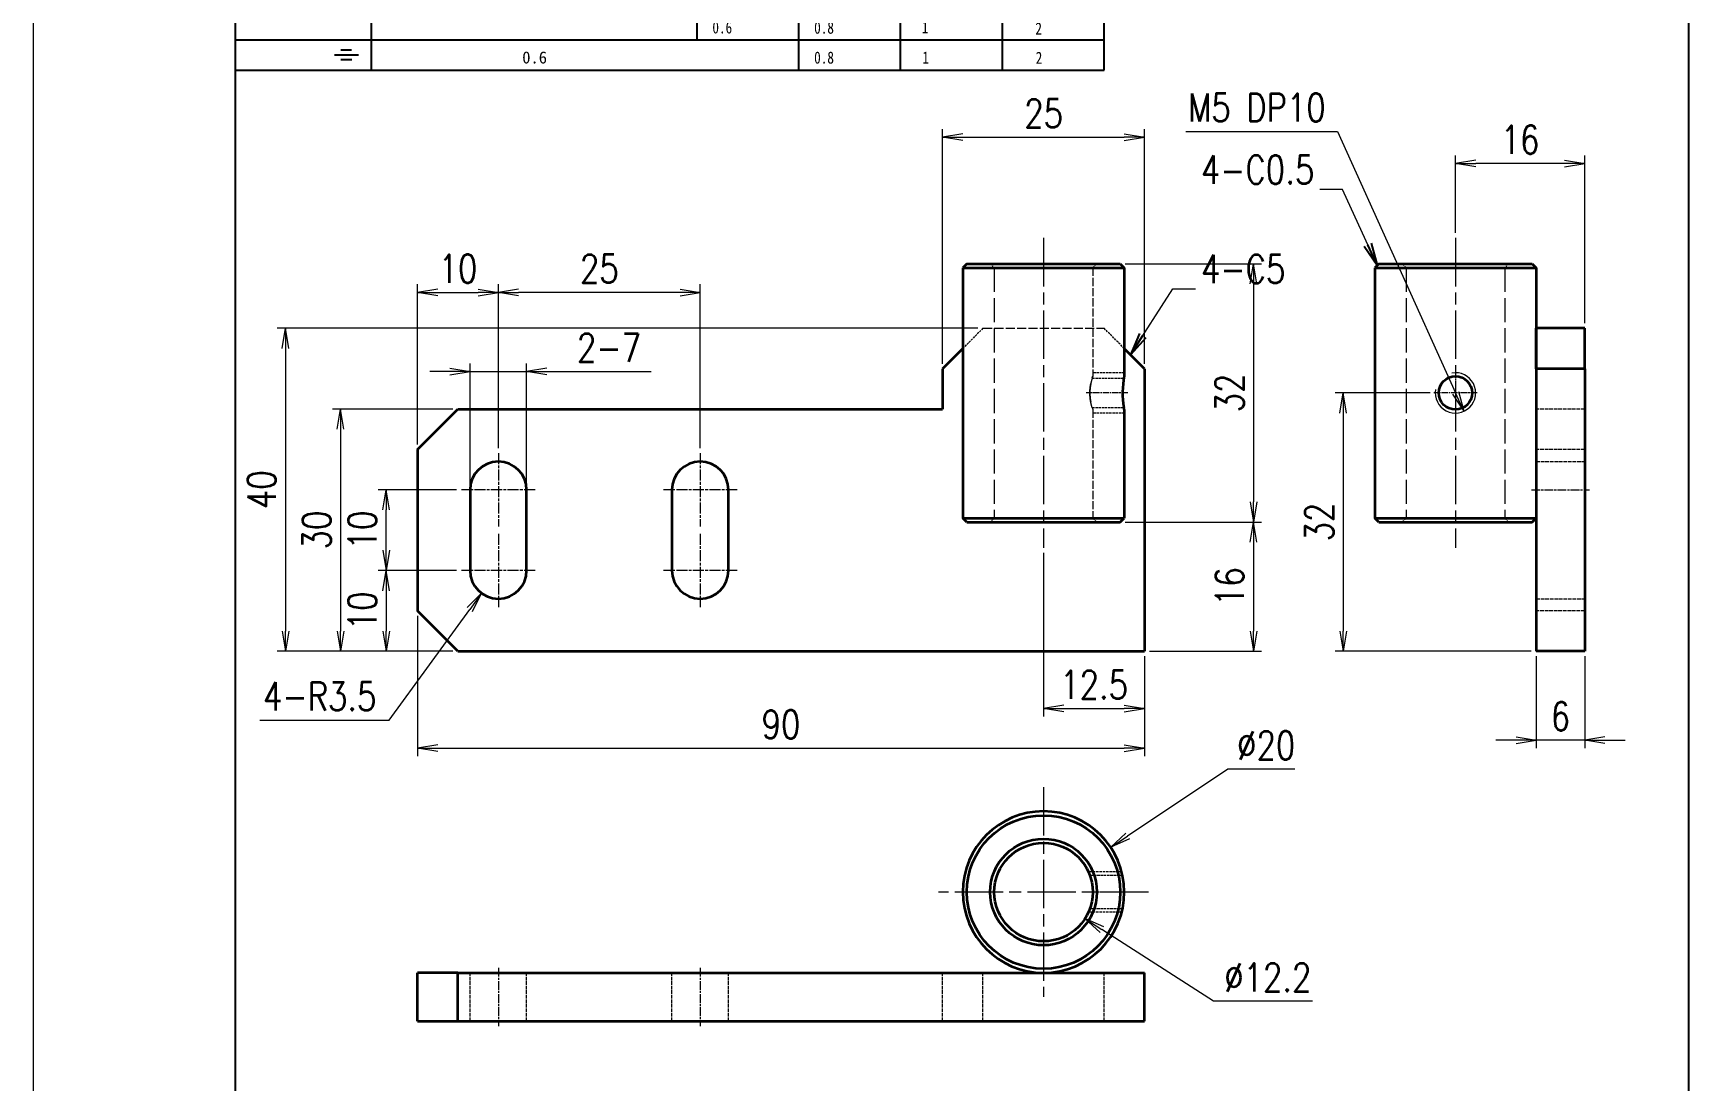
# Model space of a CAD drawing. Header units: inches. Extents: x 269 to 10986, y 1043 to 4337.
# Drawn here: x 8069 to 8274, y 1850.8 to 1980.6 of the extents above; entities that cross this region are included whole.
import ezdxf

# ---------------------------------------------------------------- set-up
doc = ezdxf.new("R2010")
doc.units = ezdxf.units.IN
doc.header["$MEASUREMENT"] = 0
doc.linetypes.add('AM_ISO02W050x2', pattern=[3.75, 3, -0.75])
doc.linetypes.add('AM_ISO08W050x2', pattern=[9, 6, -0.75, 1.5, -0.75])
for name, color, linetype, lineweight in [('中心线', 2, 'AM_ISO08W050x2', 18), ('图框', 7, 'Continuous', 18), ('标注线', 3, 'Continuous', 18), ('粗实线', 7, 'Continuous', 35), ('细实线', 3, 'Continuous', 18), ('虚线', 1, 'AM_ISO02W050x2', 18)]:
    doc.layers.add(name, color=color, linetype=linetype, lineweight=lineweight)
doc.layers.add('图\\M+19E79\\M+195B6\\M+18E9A', color=7, linetype='Continuous')
doc.layers.add('打印-禁用', color=7, linetype='Continuous', lineweight=15, plot=False)
doc.styles.add('DIM', font='romans.shx', dxfattribs={"width": 0.8, "bigfont": 'bigfont.shx'})
doc.styles.add('国标', font='simfang.ttf', dxfattribs={"width": 0.8})
doc.dimstyles.new('XR 1-1', dxfattribs={"dimtxt": 3.5, "dimasz": 2.5, "dimexe": 1, "dimexo": 0.625, "dimgap": 1.2, "dimtad": 1, "dimtoh": 1, "dimdsep": 46, "dimtxsty": 'DIM', "dimblk": 'OPEN', "dimcen": 0, "dimclrd": 8, "dimclre": 8, "dimclrt": 2, "dimazin": 2, "dimtfac": 0.5, "dimtmove": 0, "dimatfit": 3, "dimldrblk": 'OPEN', "dimfxl": 0, "dimtolj": 2, "dimlwd": 18, "dimlwe": 18, "dimarcsym": 0})
doc.dimstyles.new('XR 1-1$0', dxfattribs={"dimtxt": 3.5, "dimasz": 2.5, "dimexe": 1, "dimexo": 0.625, "dimgap": 1.2, "dimtad": 1, "dimzin": 9, "dimdsep": 46, "dimtxsty": 'DIM', "dimblk": 'OPEN', "dimcen": 0, "dimclrd": 8, "dimclre": 8, "dimclrt": 2, "dimazin": 2, "dimtfac": 0.5, "dimtmove": 0, "dimatfit": 3, "dimldrblk": 'OPEN', "dimfxl": 0, "dimtolj": 2, "dimlwd": 18, "dimlwe": 18, "dimarcsym": 0})
doc.dimstyles.new('XR 1-1$3', dxfattribs={"dimtxt": 3.5, "dimasz": 2.5, "dimexe": 1, "dimexo": 0.625, "dimgap": 1.2, "dimtad": 1, "dimtoh": 1, "dimdsep": 46, "dimtxsty": 'DIM', "dimblk": 'OPEN', "dimcen": 0, "dimclrd": 8, "dimclre": 8, "dimclrt": 2, "dimazin": 2, "dimtfac": 0.5, "dimtofl": 0, "dimtmove": 0, "dimatfit": 3, "dimldrblk": 'OPEN', "dimfxl": 0, "dimtolj": 2, "dimlwd": 18, "dimlwe": 18, "dimarcsym": 0})
doc.dimstyles.new('XR 1-1$4', dxfattribs={"dimtxt": 3.5, "dimasz": 2.5, "dimexe": 1, "dimexo": 0.625, "dimgap": 1.2, "dimtad": 1, "dimtoh": 1, "dimdsep": 46, "dimtxsty": 'DIM', "dimblk": 'OPEN', "dimcen": 0, "dimclrd": 8, "dimclre": 8, "dimclrt": 2, "dimazin": 2, "dimtfac": 0.5, "dimtofl": 0, "dimtmove": 0, "dimatfit": 3, "dimldrblk": 'OPEN', "dimfxl": 0, "dimtolj": 2, "dimlwd": 18, "dimlwe": 18, "dimarcsym": 0})

# ---------------------------------------------------------------- blocks, each defined once
blk = doc.blocks.new('GZDEH零件A4图框V01版')
at = {"layer": '图\\M+19E79\\M+195B6\\M+18E9A', "linetype": 'Continuous'}
for p, q in [((25, 292), (25, 13.5)), ((205, 13.5), (205, 292))]:
    blk.add_line(p, q, dxfattribs=at)
at = {"layer": '图\\M+19E79\\M+195B6\\M+18E9A', "color": 9}
for p, q in [((41.88, 264.79), (41.88, 292)), ((132.6, 264.79), (132.6, 292)), ((82.2, 268.54), (82.2, 288.22)), ((94.8, 264.79), (94.8, 288.22)), ((107.4, 264.79), (107.4, 288.22)), ((120, 264.79), (120, 288.22)), ((25, 268.54), (132.6, 268.54)), ((37.3, 266.69), (40.28, 266.69)), ((38.08, 267.29), (39.43, 267.29)), ((25, 264.79), (132.6, 264.79)), ((38.08, 266.09), (39.44, 266.09))]:
    blk.add_line(p, q, dxfattribs=at)
at = {"layer": '打印-禁用', "linetype": 'Continuous'}
blk.add_line((0, 297), (0, 0), dxfattribs=at)
at = {"layer": '图\\M+19E79\\M+195B6\\M+18E9A', "color": 9, "style": '国标', "width": 0.8}
for s, p in [('0.6', (84.1, 269.33)), ('0.8', (96.7, 269.3)), ('1', (110.02, 269.34)), ('2', (124.09, 269.2)), ('0.8', (96.7, 265.59)), ('1', (110.1, 265.6)), ('2', (124.13, 265.57))]:
    blk.add_text(s, height=1.5, dxfattribs=at).set_placement(p)
at = {"layer": '图\\M+19E79\\M+195B6\\M+18E9A', "color": 9, "lineweight": 13, "style": '国标'}
blk.add_text('0.6', height=1.5, dxfattribs=at).set_placement((60.56, 265.61))
blk = doc.blocks.new('DEH A4')
at = {"layer": '图框'}
blk.add_blockref('GZDEH零件A4图框V01版', (0, 0), dxfattribs=at)
blk = doc.blocks.new('_Open')
at = {"color": 0, "linetype": 'ByBlock', "lineweight": -2}
for p, q in [((-1, 0.167), (0, 0)), ((-1, -0.167), (0, 0)), ((0, 0), (-1, 0))]:
    blk.add_line(p, q, dxfattribs=at)
blk = doc.blocks.new('*D711')
at = {"layer": 'Defpoints', "color": 0, "transparency": 16777216}
for p in [(8116.6, 1909.04), (8206.6, 1904.04), (8206.6, 1892.02)]:
    blk.add_point(p, dxfattribs=at)
at = {"layer": '标注线', "color": 8, "lineweight": 18, "transparency": 16777216}
for p, q in [((8116.6, 1908.41), (8116.6, 1891.02)), ((8206.6, 1903.41), (8206.6, 1891.02)), ((8119.1, 1892.02), (8204.1, 1892.02))]:
    blk.add_line(p, q, dxfattribs=at)
at = {"layer": '标注线', "color": 8, "lineweight": 18, "transparency": 16777216, "xscale": 2.5, "yscale": 2.5, "zscale": 2.5, "rotation": 180}
blk.add_blockref('_Open', (8116.6, 1892.02), dxfattribs=at)
at = {"layer": '标注线', "color": 8, "lineweight": 18, "transparency": 16777216, "xscale": 2.5, "yscale": 2.5, "zscale": 2.5}
blk.add_blockref('_Open', (8206.6, 1892.02), dxfattribs=at)
at = {"layer": '标注线', "color": 2, "transparency": 16777216, "insert": (8161.6, 1894.97), "char_height": 3.5, "attachment_point": 5, "style": 'DIM'}
blk.add_mtext('\\A2;90', dxfattribs=at)
blk = doc.blocks.new('*D712')
at = {"layer": 'Defpoints', "color": 0, "transparency": 16777216}
for p in [(8186.6, 1944.04), (8100.23, 1904.04), (8121.6, 1904.04)]:
    blk.add_point(p, dxfattribs=at)
at = {"layer": '标注线', "color": 8, "lineweight": 18, "transparency": 16777216}
for p, q in [((8185.97, 1944.04), (8099.23, 1944.04)), ((8100.23, 1941.54), (8100.23, 1906.54)), ((8120.97, 1904.04), (8099.23, 1904.04))]:
    blk.add_line(p, q, dxfattribs=at)
at = {"layer": '标注线', "color": 8, "lineweight": 18, "transparency": 16777216, "xscale": 2.5, "yscale": 2.5, "zscale": 2.5}
for p, rotation in [((8100.23, 1944.04), 90), ((8100.23, 1904.04), 270)]:
    blk.add_blockref('_Open', p, dxfattribs=dict(at, rotation=rotation))
at = {"layer": '标注线', "color": 2, "transparency": 16777216, "insert": (8097.28, 1924.04), "char_height": 3.5, "attachment_point": 5, "rotation": 90, "style": 'DIM'}
blk.add_mtext('\\A2;40', dxfattribs=at)
blk = doc.blocks.new('*D713')
at = {"layer": 'Defpoints', "color": 0, "transparency": 16777216}
for p in [(8121.6, 1934.04), (8107.06, 1904.04), (8112.51, 1904.04)]:
    blk.add_point(p, dxfattribs=at)
at = {"layer": '标注线', "color": 8, "lineweight": 18, "transparency": 16777216}
for p, q in [((8120.97, 1934.04), (8106.06, 1934.04)), ((8107.06, 1931.54), (8107.06, 1906.54)), ((8111.89, 1904.04), (8106.06, 1904.04))]:
    blk.add_line(p, q, dxfattribs=at)
at = {"layer": '标注线', "color": 8, "lineweight": 18, "transparency": 16777216, "xscale": 2.5, "yscale": 2.5, "zscale": 2.5}
for p, rotation in [((8107.06, 1934.04), 90), ((8107.06, 1904.04), 270)]:
    blk.add_blockref('_Open', p, dxfattribs=dict(at, rotation=rotation))
at = {"layer": '标注线', "color": 2, "transparency": 16777216, "insert": (8104.11, 1919.04), "char_height": 3.5, "attachment_point": 5, "rotation": 90, "style": 'DIM'}
blk.add_mtext('\\A2;30', dxfattribs=at)
blk = doc.blocks.new('*D714')
at = {"layer": 'Defpoints', "color": 0, "transparency": 16777216}
for p in [(8122.05, 1914.04), (8112.72, 1904.04), (8114.6, 1904.04)]:
    blk.add_point(p, dxfattribs=at)
at = {"layer": '标注线', "color": 8, "lineweight": 18, "transparency": 16777216}
for p, q in [((8121.42, 1914.04), (8111.72, 1914.04)), ((8112.72, 1911.54), (8112.72, 1906.54)), ((8113.98, 1904.04), (8111.72, 1904.04))]:
    blk.add_line(p, q, dxfattribs=at)
at = {"layer": '标注线', "color": 8, "lineweight": 18, "transparency": 16777216, "xscale": 2.5, "yscale": 2.5, "zscale": 2.5}
for p, rotation in [((8112.72, 1914.04), 90), ((8112.72, 1904.04), 270)]:
    blk.add_blockref('_Open', p, dxfattribs=dict(at, rotation=rotation))
at = {"layer": '标注线', "color": 2, "transparency": 16777216, "insert": (8109.77, 1909.04), "char_height": 3.5, "attachment_point": 5, "rotation": 90, "style": 'DIM'}
blk.add_mtext('\\A2;10', dxfattribs=at)
blk = doc.blocks.new('*D715')
at = {"layer": 'Defpoints', "color": 0, "transparency": 16777216}
for p in [(8112.72, 1924.04), (8122.05, 1924.04), (8114.79, 1914.04)]:
    blk.add_point(p, dxfattribs=at)
at = {"layer": '标注线', "color": 8, "lineweight": 18, "transparency": 16777216}
for p, q in [((8121.42, 1924.04), (8111.72, 1924.04)), ((8112.72, 1916.54), (8112.72, 1921.54)), ((8114.16, 1914.04), (8111.72, 1914.04))]:
    blk.add_line(p, q, dxfattribs=at)
at = {"layer": '标注线', "color": 8, "lineweight": 18, "transparency": 16777216, "xscale": 2.5, "yscale": 2.5, "zscale": 2.5}
for p, rotation in [((8112.72, 1924.04), 90), ((8112.72, 1914.04), 270)]:
    blk.add_blockref('_Open', p, dxfattribs=dict(at, rotation=rotation))
at = {"layer": '标注线', "color": 2, "transparency": 16777216, "insert": (8109.77, 1919.04), "char_height": 3.5, "attachment_point": 5, "rotation": 90, "style": 'DIM'}
blk.add_mtext('\\A2;10', dxfattribs=at)
blk = doc.blocks.new('*D716')
at = {"layer": 'Defpoints', "color": 0, "transparency": 16777216}
for p in [(8126.6, 1948.49), (8116.6, 1929.04), (8126.6, 1928.59)]:
    blk.add_point(p, dxfattribs=at)
at = {"layer": '标注线', "color": 8, "lineweight": 18, "transparency": 16777216}
for p, q in [((8116.6, 1929.66), (8116.6, 1949.49)), ((8119.1, 1948.49), (8124.1, 1948.49)), ((8126.6, 1929.21), (8126.6, 1949.49))]:
    blk.add_line(p, q, dxfattribs=at)
at = {"layer": '标注线', "color": 8, "lineweight": 18, "transparency": 16777216, "xscale": 2.5, "yscale": 2.5, "zscale": 2.5, "rotation": 180}
blk.add_blockref('_Open', (8116.6, 1948.49), dxfattribs=at)
at = {"layer": '标注线', "color": 8, "lineweight": 18, "transparency": 16777216, "xscale": 2.5, "yscale": 2.5, "zscale": 2.5}
blk.add_blockref('_Open', (8126.6, 1948.49), dxfattribs=at)
at = {"layer": '标注线', "color": 2, "transparency": 16777216, "insert": (8121.6, 1951.44), "char_height": 3.5, "attachment_point": 5, "style": 'DIM'}
blk.add_mtext('\\A2;10', dxfattribs=at)
blk = doc.blocks.new('*D717')
at = {"layer": 'Defpoints', "color": 0, "transparency": 16777216}
for p in [(8126.6, 1948.49), (8126.6, 1939.35), (8151.6, 1928.59)]:
    blk.add_point(p, dxfattribs=at)
at = {"layer": '标注线', "color": 8, "lineweight": 18, "transparency": 16777216}
for p, q in [((8126.6, 1939.98), (8126.6, 1949.49)), ((8149.1, 1948.49), (8129.1, 1948.49)), ((8151.6, 1929.21), (8151.6, 1949.49))]:
    blk.add_line(p, q, dxfattribs=at)
at = {"layer": '标注线', "color": 8, "lineweight": 18, "transparency": 16777216, "xscale": 2.5, "yscale": 2.5, "zscale": 2.5, "rotation": 180}
blk.add_blockref('_Open', (8126.6, 1948.49), dxfattribs=at)
at = {"layer": '标注线', "color": 8, "lineweight": 18, "transparency": 16777216, "xscale": 2.5, "yscale": 2.5, "zscale": 2.5}
blk.add_blockref('_Open', (8151.6, 1948.49), dxfattribs=at)
at = {"layer": '标注线', "color": 2, "transparency": 16777216, "insert": (8139.1, 1951.44), "char_height": 3.5, "attachment_point": 5, "style": 'DIM'}
blk.add_mtext('\\A2;25', dxfattribs=at)
blk = doc.blocks.new('*D718')
at = {"layer": 'Defpoints', "color": 0, "transparency": 16777216}
for p in [(8130.1, 1938.7), (8123.1, 1924.04), (8130.1, 1924.04)]:
    blk.add_point(p, dxfattribs=at)
at = {"layer": '标注线', "color": 8, "lineweight": 18, "transparency": 16777216}
for p, q in [((8123.1, 1924.66), (8123.1, 1939.7)), ((8130.1, 1924.66), (8130.1, 1939.7)), ((8120.6, 1938.7), (8118.1, 1938.7)), ((8123.1, 1938.7), (8130.1, 1938.7)), ((8132.6, 1938.7), (8145.5, 1938.7))]:
    blk.add_line(p, q, dxfattribs=at)
at = {"layer": '标注线', "color": 8, "lineweight": 18, "transparency": 16777216, "xscale": 2.5, "yscale": 2.5, "zscale": 2.5}
blk.add_blockref('_Open', (8123.1, 1938.7), dxfattribs=at)
at = {"layer": '标注线', "color": 8, "lineweight": 18, "transparency": 16777216, "xscale": 2.5, "yscale": 2.5, "zscale": 2.5, "rotation": 180}
blk.add_blockref('_Open', (8130.1, 1938.7), dxfattribs=at)
at = {"layer": '标注线', "color": 2, "transparency": 16777216, "insert": (8140.3, 1941.65), "char_height": 3.5, "attachment_point": 5, "style": 'DIM'}
blk.add_mtext('\\A2;{\\Fromans,bigfont|c134;2-}7', dxfattribs=at)
blk = doc.blocks.new('*D719')
at = {"layer": 'Defpoints', "color": 0, "transparency": 16777216}
for p in [(8126.6, 1914.04), (8124.53, 1911.21)]:
    blk.add_point(p, dxfattribs=at)
at = {"layer": '标注线', "color": 8, "lineweight": 18, "transparency": 16777216}
for p, q in [((8113.08, 1895.51), (8123.06, 1909.19)), ((8097.08, 1895.51), (8113.08, 1895.51))]:
    blk.add_line(p, q, dxfattribs=at)
at = {"layer": '标注线', "color": 8, "lineweight": 18, "transparency": 16777216, "xscale": 2.5, "yscale": 2.5, "zscale": 2.5, "rotation": 53.87831632282838}
blk.add_blockref('_Open', (8124.53, 1911.21), dxfattribs=at)
at = {"layer": '标注线', "color": 2, "transparency": 16777216, "insert": (8104.48, 1898.46), "char_height": 3.5, "attachment_point": 5, "style": 'DIM'}
blk.add_mtext('\\A2;{\\Fromans,bigfont|c134;4-}R3.5', dxfattribs=at)
blk = doc.blocks.new('*D720')
at = {"layer": 'Defpoints', "color": 0, "transparency": 16777216}
for p in [(8206.6, 1967.71), (8181.6, 1939.04), (8206.6, 1939.04)]:
    blk.add_point(p, dxfattribs=at)
at = {"layer": '标注线', "color": 8, "lineweight": 18, "transparency": 16777216}
for p, q in [((8181.6, 1939.66), (8181.6, 1968.71)), ((8206.6, 1939.66), (8206.6, 1968.71)), ((8184.1, 1967.71), (8204.1, 1967.71))]:
    blk.add_line(p, q, dxfattribs=at)
at = {"layer": '标注线', "color": 8, "lineweight": 18, "transparency": 16777216, "xscale": 2.5, "yscale": 2.5, "zscale": 2.5, "rotation": 180}
blk.add_blockref('_Open', (8181.6, 1967.71), dxfattribs=at)
at = {"layer": '标注线', "color": 8, "lineweight": 18, "transparency": 16777216, "xscale": 2.5, "yscale": 2.5, "zscale": 2.5}
blk.add_blockref('_Open', (8206.6, 1967.71), dxfattribs=at)
at = {"layer": '标注线', "color": 2, "transparency": 16777216, "insert": (8194.1, 1970.66), "char_height": 3.5, "attachment_point": 5, "style": 'DIM'}
blk.add_mtext('\\A2;25', dxfattribs=at)
blk = doc.blocks.new('*D721')
at = {"layer": 'Defpoints', "color": 0, "transparency": 16777216}
for p in [(8203.6, 1952.04), (8203.6, 1920.04), (8220.1, 1920.04)]:
    blk.add_point(p, dxfattribs=at)
at = {"layer": '标注线', "color": 8, "lineweight": 18, "transparency": 16777216}
for p, q in [((8204.22, 1952.04), (8221.1, 1952.04)), ((8220.1, 1949.54), (8220.1, 1922.54)), ((8204.22, 1920.04), (8221.1, 1920.04))]:
    blk.add_line(p, q, dxfattribs=at)
at = {"layer": '标注线', "color": 8, "lineweight": 18, "transparency": 16777216, "xscale": 2.5, "yscale": 2.5, "zscale": 2.5}
for p, rotation in [((8220.1, 1952.04), 90), ((8220.1, 1920.04), 270)]:
    blk.add_blockref('_Open', p, dxfattribs=dict(at, rotation=rotation))
at = {"layer": '标注线', "color": 2, "transparency": 16777216, "insert": (8217.15, 1936.04), "char_height": 3.5, "attachment_point": 5, "rotation": 90, "style": 'DIM'}
blk.add_mtext('\\A2;32', dxfattribs=at)
blk = doc.blocks.new('*D722')
at = {"layer": 'Defpoints', "color": 0, "transparency": 16777216}
for p in [(8211.36, 1920.04), (8206.6, 1904.04), (8220.1, 1904.04)]:
    blk.add_point(p, dxfattribs=at)
at = {"layer": '标注线', "color": 8, "lineweight": 18, "transparency": 16777216}
for p, q in [((8211.98, 1920.04), (8221.1, 1920.04)), ((8220.1, 1917.54), (8220.1, 1906.54)), ((8207.22, 1904.04), (8221.1, 1904.04))]:
    blk.add_line(p, q, dxfattribs=at)
at = {"layer": '标注线', "color": 8, "lineweight": 18, "transparency": 16777216, "xscale": 2.5, "yscale": 2.5, "zscale": 2.5}
for p, rotation in [((8220.1, 1920.04), 90), ((8220.1, 1904.04), 270)]:
    blk.add_blockref('_Open', p, dxfattribs=dict(at, rotation=rotation))
at = {"layer": '标注线', "color": 2, "transparency": 16777216, "insert": (8217.15, 1912.04), "char_height": 3.5, "attachment_point": 5, "rotation": 90, "style": 'DIM'}
blk.add_mtext('\\A2;16', dxfattribs=at)
blk = doc.blocks.new('*D723')
at = {"layer": 'Defpoints', "color": 0, "transparency": 16777216}
for p in [(8194.1, 1916.84), (8206.6, 1900.68), (8206.6, 1896.94)]:
    blk.add_point(p, dxfattribs=at)
at = {"layer": '标注线', "color": 8, "lineweight": 18, "transparency": 16777216}
for p, q in [((8194.1, 1916.21), (8194.1, 1895.94)), ((8206.6, 1900.06), (8206.6, 1895.94)), ((8196.6, 1896.94), (8204.1, 1896.94))]:
    blk.add_line(p, q, dxfattribs=at)
at = {"layer": '标注线', "color": 8, "lineweight": 18, "transparency": 16777216, "xscale": 2.5, "yscale": 2.5, "zscale": 2.5, "rotation": 180}
blk.add_blockref('_Open', (8194.1, 1896.94), dxfattribs=at)
at = {"layer": '标注线', "color": 8, "lineweight": 18, "transparency": 16777216, "xscale": 2.5, "yscale": 2.5, "zscale": 2.5}
blk.add_blockref('_Open', (8206.6, 1896.94), dxfattribs=at)
at = {"layer": '标注线', "color": 2, "transparency": 16777216, "insert": (8200.35, 1899.89), "char_height": 3.5, "attachment_point": 5, "style": 'DIM'}
blk.add_mtext('\\A2;12.5', dxfattribs=at)
blk = doc.blocks.new('*D724')
at = {"layer": 'Defpoints', "color": 0, "transparency": 16777216}
for p in [(8255.1, 1904.04), (8261.1, 1904.04), (8255.1, 1893.03)]:
    blk.add_point(p, dxfattribs=at)
at = {"layer": '标注线', "color": 8, "lineweight": 18, "transparency": 16777216}
for p, q in [((8255.1, 1903.41), (8255.1, 1892.03)), ((8261.1, 1903.41), (8261.1, 1892.03)), ((8252.6, 1893.03), (8250.1, 1893.03)), ((8261.1, 1893.03), (8255.1, 1893.03)), ((8263.6, 1893.03), (8266.1, 1893.03))]:
    blk.add_line(p, q, dxfattribs=at)
at = {"layer": '标注线', "color": 8, "lineweight": 18, "transparency": 16777216, "xscale": 2.5, "yscale": 2.5, "zscale": 2.5}
blk.add_blockref('_Open', (8255.1, 1893.03), dxfattribs=at)
at = {"layer": '标注线', "color": 8, "lineweight": 18, "transparency": 16777216, "xscale": 2.5, "yscale": 2.5, "zscale": 2.5, "rotation": 180}
blk.add_blockref('_Open', (8261.1, 1893.03), dxfattribs=at)
at = {"layer": '标注线', "color": 2, "transparency": 16777216, "insert": (8258.1, 1895.98), "char_height": 3.5, "attachment_point": 5, "style": 'DIM'}
blk.add_mtext('\\A2;6', dxfattribs=at)
blk = doc.blocks.new('*D725')
at = {"layer": 'Defpoints', "color": 0, "transparency": 16777216}
for p in [(8245.1, 1964.46), (8245.1, 1955.24), (8261.1, 1944.04)]:
    blk.add_point(p, dxfattribs=at)
at = {"layer": '标注线', "color": 8, "lineweight": 18, "transparency": 16777216}
for p, q in [((8245.1, 1955.86), (8245.1, 1965.46)), ((8258.6, 1964.46), (8247.6, 1964.46)), ((8261.1, 1944.66), (8261.1, 1965.46))]:
    blk.add_line(p, q, dxfattribs=at)
at = {"layer": '标注线', "color": 8, "lineweight": 18, "transparency": 16777216, "xscale": 2.5, "yscale": 2.5, "zscale": 2.5, "rotation": 180}
blk.add_blockref('_Open', (8245.1, 1964.46), dxfattribs=at)
at = {"layer": '标注线', "color": 8, "lineweight": 18, "transparency": 16777216, "xscale": 2.5, "yscale": 2.5, "zscale": 2.5}
blk.add_blockref('_Open', (8261.1, 1964.46), dxfattribs=at)
at = {"layer": '标注线', "color": 2, "transparency": 16777216, "insert": (8253.1, 1967.41), "char_height": 3.5, "attachment_point": 5, "style": 'DIM'}
blk.add_mtext('\\A2;16', dxfattribs=at)
blk = doc.blocks.new('*D726')
at = {"layer": 'Defpoints', "color": 0, "transparency": 16777216}
for p in [(8242.6, 1936.04), (8231.2, 1904.04), (8255.1, 1904.04)]:
    blk.add_point(p, dxfattribs=at)
at = {"layer": '标注线', "color": 8, "lineweight": 18, "transparency": 16777216}
for p, q in [((8241.97, 1936.04), (8230.2, 1936.04)), ((8231.2, 1933.54), (8231.2, 1906.54)), ((8254.47, 1904.04), (8230.2, 1904.04))]:
    blk.add_line(p, q, dxfattribs=at)
at = {"layer": '标注线', "color": 8, "lineweight": 18, "transparency": 16777216, "xscale": 2.5, "yscale": 2.5, "zscale": 2.5}
for p, rotation in [((8231.2, 1936.04), 90), ((8231.2, 1904.04), 270)]:
    blk.add_blockref('_Open', p, dxfattribs=dict(at, rotation=rotation))
at = {"layer": '标注线', "color": 2, "transparency": 16777216, "insert": (8228.25, 1920.04), "char_height": 3.5, "attachment_point": 5, "rotation": 90, "style": 'DIM'}
blk.add_mtext('\\A2;32', dxfattribs=at)
blk = doc.blocks.new('*D727')
at = {"layer": 'Defpoints', "color": 0, "transparency": 16777216}
for p in [(8244.07, 1938.32), (8246.12, 1933.76)]:
    blk.add_point(p, dxfattribs=at)
at = {"layer": '标注线', "color": 8, "lineweight": 18, "transparency": 16777216}
for p, q in [((8211.73, 1968.44), (8230.48, 1968.44)), ((8230.48, 1968.44), (8245.1, 1936.04))]:
    blk.add_line(p, q, dxfattribs=at)
at = {"layer": '标注线', "color": 8, "lineweight": 18, "transparency": 16777216, "xscale": 2.5, "yscale": 2.5, "zscale": 2.5, "rotation": 294.28985447689}
blk.add_blockref('_Open', (8246.12, 1933.76), dxfattribs=at)
at = {"layer": '标注线', "color": 2, "transparency": 16777216, "insert": (8220.5, 1971.39), "char_height": 3.5, "attachment_point": 5, "style": 'DIM'}
blk.add_mtext('\\A2;M5{\\Fromans,bigfont|c134; DP10}', dxfattribs=at)
blk = doc.blocks.new('*D728')
at = {"layer": 'Defpoints', "color": 0, "transparency": 16777216}
for p in [(8188.97, 1877.5), (8199.23, 1870.91)]:
    blk.add_point(p, dxfattribs=at)
at = {"layer": '标注线', "color": 8, "lineweight": 18, "transparency": 16777216}
for p, q in [((8215.13, 1860.68), (8201.33, 1869.55)), ((8227.4, 1860.68), (8215.13, 1860.68))]:
    blk.add_line(p, q, dxfattribs=at)
at = {"layer": '标注线', "color": 8, "lineweight": 18, "transparency": 16777216, "xscale": 2.5, "yscale": 2.5, "zscale": 2.5, "rotation": 147.2609149621547}
blk.add_blockref('_Open', (8199.23, 1870.91), dxfattribs=at)
at = {"layer": '标注线', "color": 2, "transparency": 16777216, "insert": (8221.87, 1863.63), "char_height": 3.5, "attachment_point": 5, "style": 'DIM'}
blk.add_mtext('\\A2;∅12.2', dxfattribs=at)
blk = doc.blocks.new('*D729')
at = {"layer": 'Defpoints', "color": 0, "transparency": 16777216}
for p in [(8202.42, 1879.75), (8185.77, 1868.66)]:
    blk.add_point(p, dxfattribs=at)
at = {"layer": '标注线', "color": 8, "lineweight": 18, "transparency": 16777216}
for p, q in [((8216.92, 1889.42), (8204.5, 1881.14)), ((8225.19, 1889.42), (8216.92, 1889.42))]:
    blk.add_line(p, q, dxfattribs=at)
at = {"layer": '标注线', "color": 8, "lineweight": 18, "transparency": 16777216, "xscale": 2.5, "yscale": 2.5, "zscale": 2.5, "rotation": 213.6743218726772}
blk.add_blockref('_Open', (8202.42, 1879.75), dxfattribs=at)
at = {"layer": '标注线', "color": 2, "transparency": 16777216, "insert": (8221.66, 1892.37), "char_height": 3.5, "attachment_point": 5, "style": 'DIM'}
blk.add_mtext('\\A2;∅20', dxfattribs=at)

msp = doc.modelspace()

# ---------------------------------------------------------------- linework, layer by layer
at = {"layer": '中心线'}
for p, q in [((8194.096, 1955.24), (8194.096, 1916.839)), ((8245.096, 1955.24), (8245.096, 1916.839)), ((8194.096, 1887.206), (8194.096, 1861.206)), ((8207.096, 1874.206), (8181.096, 1874.206))]:
    msp.add_line(p, q, dxfattribs=at)
at = {"layer": '中心线', "ltscale": 0.134355}
msp.add_line((8245.096, 1938.727), (8245.096, 1933.352), dxfattribs=at)
at = {"layer": '中心线', "ltscale": 0.128587}
msp.add_line((8204.525, 1936.04), (8199.382, 1936.04), dxfattribs=at)
at = {"layer": '中心线', "ltscale": 0.134354}
msp.add_line((8247.783, 1936.04), (8242.409, 1936.04), dxfattribs=at)
at = {"layer": '中心线', "ltscale": 0.227499}
for p, q in [((8126.596, 1928.59), (8126.596, 1919.49)), ((8151.596, 1928.59), (8151.596, 1919.49)), ((8126.596, 1918.59), (8126.596, 1909.49)), ((8151.596, 1918.59), (8151.596, 1909.49))]:
    msp.add_line(p, q, dxfattribs=at)
at = {"layer": '中心线', "ltscale": 0.2275}
for p, q in [((8131.146, 1924.04), (8122.046, 1924.04)), ((8156.146, 1924.04), (8147.046, 1924.04)), ((8131.146, 1914.04), (8122.046, 1914.04)), ((8156.146, 1914.04), (8147.046, 1914.04))]:
    msp.add_line(p, q, dxfattribs=at)
at = {"layer": '中心线', "ltscale": 0.179999}
msp.add_line((8254.496, 1924.04), (8261.696, 1924.04), dxfattribs=at)
at = {"layer": '中心线', "ltscale": 0.12635}
msp.add_line((8204.468, 1874.206), (8199.414, 1874.206), dxfattribs=at)
at = {"layer": '中心线', "ltscale": 0.180014}
for p, q in [((8126.596, 1864.806), (8126.596, 1857.605)), ((8151.596, 1864.806), (8151.596, 1857.605))]:
    msp.add_line(p, q, dxfattribs=at)
at = {"layer": '粗实线', "ltscale": 0.017678}
for p, q in [((8184.596, 1952.04), (8184.096, 1951.54)), ((8203.596, 1952.04), (8204.096, 1951.54)), ((8235.596, 1952.04), (8235.096, 1951.54)), ((8254.596, 1952.04), (8255.096, 1951.54)), ((8184.596, 1920.04), (8184.096, 1920.54)), ((8203.596, 1920.04), (8204.096, 1920.54)), ((8235.596, 1920.04), (8235.096, 1920.54)), ((8254.596, 1920.04), (8255.096, 1920.54))]:
    msp.add_line(p, q, dxfattribs=at)
at = {"layer": '粗实线', "ltscale": 0.2375}
for p, q in [((8184.596, 1952.04), (8194.096, 1952.04)), ((8194.096, 1952.04), (8203.596, 1952.04)), ((8184.596, 1920.04), (8194.096, 1920.04)), ((8194.096, 1920.04), (8203.596, 1920.04))]:
    msp.add_line(p, q, dxfattribs=at)
at = {"layer": '粗实线', "ltscale": 0.475}
for p, q in [((8235.596, 1952.04), (8254.596, 1952.04)), ((8235.596, 1920.04), (8254.596, 1920.04))]:
    msp.add_line(p, q, dxfattribs=at)
at = {"layer": '粗实线', "ltscale": 0.25}
for p, q in [((8184.096, 1951.54), (8194.096, 1951.54)), ((8194.096, 1951.54), (8204.096, 1951.54)), ((8123.096, 1924.04), (8123.096, 1914.04)), ((8130.096, 1914.04), (8130.096, 1924.04)), ((8148.096, 1924.04), (8148.096, 1914.04)), ((8155.096, 1914.04), (8155.096, 1924.04)), ((8184.096, 1920.54), (8194.096, 1920.54)), ((8194.096, 1920.54), (8204.096, 1920.54))]:
    msp.add_line(p, q, dxfattribs=at)
at = {"layer": '粗实线'}
for p, q in [((8184.096, 1951.54), (8184.096, 1920.54)), ((8235.096, 1951.54), (8235.096, 1920.54)), ((8235.096, 1951.54), (8255.096, 1951.54)), ((8255.096, 1951.54), (8255.096, 1920.54)), ((8206.596, 1939.04), (8206.596, 1904.04)), ((8255.096, 1939.04), (8255.096, 1904.04)), ((8261.096, 1939.04), (8261.096, 1904.04)), ((8121.596, 1934.04), (8181.596, 1934.04)), ((8116.596, 1929.04), (8116.596, 1909.04)), ((8235.096, 1920.54), (8255.096, 1920.54)), ((8121.596, 1904.04), (8206.596, 1904.04)), ((8121.596, 1864.206), (8206.596, 1864.206)), ((8121.596, 1858.206), (8206.596, 1858.206))]:
    msp.add_line(p, q, dxfattribs=at)
at = {"layer": '粗实线', "ltscale": 0.335825}
for p, q in [((8204.096, 1951.54), (8204.096, 1938.107)), ((8204.096, 1933.973), (8204.096, 1920.54))]:
    msp.add_line(p, q, dxfattribs=at)
at = {"layer": '粗实线', "ltscale": 0.15}
for p, q in [((8261.096, 1944.04), (8255.096, 1944.04)), ((8261.096, 1939.04), (8255.096, 1939.04)), ((8261.096, 1904.04), (8255.096, 1904.04)), ((8116.596, 1858.206), (8116.596, 1864.206)), ((8121.596, 1858.206), (8121.596, 1864.206)), ((8206.596, 1858.206), (8206.596, 1864.206))]:
    msp.add_line(p, q, dxfattribs=at)
at = {"layer": '粗实线', "ltscale": 0.125}
for p, q in [((8255.096, 1939.04), (8255.096, 1944.04)), ((8261.096, 1939.04), (8261.096, 1944.04)), ((8181.596, 1939.04), (8181.596, 1934.04)), ((8121.596, 1864.206), (8116.596, 1864.206)), ((8116.596, 1858.206), (8121.596, 1858.206))]:
    msp.add_line(p, q, dxfattribs=at)
at = {"layer": '粗实线', "ltscale": 0.088389}
msp.add_line((8184.096, 1941.54), (8181.596, 1939.04), dxfattribs=at)
at = {"layer": '粗实线', "ltscale": 0.088388}
msp.add_line((8206.596, 1939.04), (8204.096, 1941.54), dxfattribs=at)
at = {"layer": '粗实线', "ltscale": 0.001525}
msp.add_line((8204.047, 1937.854), (8204.036, 1937.793), dxfattribs=at)
at = {"layer": '粗实线', "ltscale": 0.176777}
for p, q in [((8116.596, 1929.04), (8121.596, 1934.04)), ((8121.596, 1904.04), (8116.596, 1909.04))]:
    msp.add_line(p, q, dxfattribs=at)
at = {"layer": '粗实线', "ltscale": 0.006444}
msp.add_line((8204.096, 1933.973), (8204.047, 1934.226), dxfattribs=at)
at = {"layer": '粗实线'}
for centre, radius in [((8245.096, 1936.04), 2.067), ((8194.096, 1874.206), 9.5), ((8194.096, 1874.206), 6.6), ((8194.096, 1874.206), 6.1)]:
    msp.add_circle(centre, radius, dxfattribs=at)
for centre, radius, start, end in [((8213.86, 1936.041), 9.979, 168.05387, 190.48049), ((8126.596, 1924.04), 3.5, 0, 180), ((8151.596, 1924.04), 3.5, 0, 180), ((8126.596, 1914.04), 3.5, 180, 0), ((8151.596, 1914.04), 3.5, 180, 0), ((8194.096, 1874.206), 10, 270.08347, 269.91653)]:
    msp.add_arc(centre, radius, start, end, dxfattribs=at)
at = {"layer": '细实线'}
msp.add_arc((8245.096, 1936.04), 2.5, 169.99999, 100.00001, dxfattribs=at)
at = {"layer": '虚线', "ltscale": 0.017678}
for p, q in [((8187.996, 1951.54), (8187.496, 1952.04)), ((8200.196, 1951.54), (8200.696, 1952.04)), ((8238.496, 1952.04), (8238.996, 1951.54)), ((8251.696, 1952.04), (8251.196, 1951.54)), ((8187.996, 1920.54), (8187.496, 1920.04)), ((8200.196, 1920.54), (8200.696, 1920.04)), ((8238.496, 1920.04), (8238.996, 1920.54)), ((8251.696, 1920.04), (8251.196, 1920.54))]:
    msp.add_line(p, q, dxfattribs=at)
at = {"layer": '虚线', "ltscale": 0.25}
for p, q in [((8184.096, 1951.54), (8194.096, 1951.54)), ((8194.096, 1951.54), (8204.096, 1951.54)), ((8184.096, 1920.54), (8194.096, 1920.54)), ((8194.096, 1920.54), (8204.096, 1920.54))]:
    msp.add_line(p, q, dxfattribs=at)
at = {"layer": '虚线', "ltscale": 0.1525}
for p, q in [((8187.996, 1951.54), (8194.096, 1951.54)), ((8194.096, 1951.54), (8200.196, 1951.54)), ((8187.996, 1920.54), (8194.096, 1920.54)), ((8194.096, 1920.54), (8200.196, 1920.54))]:
    msp.add_line(p, q, dxfattribs=at)
at = {"layer": '虚线'}
for p, q in [((8187.996, 1951.54), (8187.996, 1920.54)), ((8235.096, 1951.54), (8255.096, 1951.54)), ((8238.996, 1951.54), (8238.996, 1920.54)), ((8251.196, 1951.54), (8251.196, 1920.54)), ((8235.096, 1920.54), (8255.096, 1920.54))]:
    msp.add_line(p, q, dxfattribs=at)
at = {"layer": '虚线', "ltscale": 0.335825}
for p, q in [((8200.196, 1951.54), (8200.196, 1938.107)), ((8200.196, 1933.973), (8200.196, 1920.54))]:
    msp.add_line(p, q, dxfattribs=at)
at = {"layer": '虚线', "ltscale": 0.305}
for p, q in [((8238.996, 1951.54), (8251.196, 1951.54)), ((8238.996, 1951.54), (8251.196, 1951.54)), ((8238.996, 1920.54), (8251.196, 1920.54)), ((8238.996, 1920.54), (8251.196, 1920.54))]:
    msp.add_line(p, q, dxfattribs=at)
at = {"layer": '虚线', "ltscale": 0.088388}
msp.add_line((8186.596, 1944.04), (8184.096, 1941.54), dxfattribs=at)
at = {"layer": '虚线', "ltscale": 0.375}
msp.add_line((8186.596, 1944.04), (8201.596, 1944.04), dxfattribs=at)
at = {"layer": '虚线', "ltscale": 0.088389}
msp.add_line((8204.096, 1941.54), (8201.596, 1944.04), dxfattribs=at)
at = {"layer": '虚线', "ltscale": 0.098295}
for p, q in [((8200.115, 1937.854), (8204.047, 1937.854)), ((8200.115, 1934.226), (8204.047, 1934.226))]:
    msp.add_line(p, q, dxfattribs=at)
at = {"layer": '虚线', "ltscale": 0.0975}
for p, q in [((8204.096, 1938.54), (8200.196, 1938.54)), ((8204.096, 1933.54), (8200.196, 1933.54))]:
    msp.add_line(p, q, dxfattribs=at)
at = {"layer": '虚线', "ltscale": 0.006444}
msp.add_line((8204.096, 1938.107), (8204.047, 1937.854), dxfattribs=at)
at = {"layer": '虚线', "ltscale": 0.15}
for p, q in [((8261.096, 1939.04), (8255.096, 1939.04)), ((8261.096, 1934.04), (8255.096, 1934.04)), ((8261.096, 1929.04), (8255.096, 1929.04)), ((8255.096, 1927.54), (8261.096, 1927.54)), ((8255.096, 1927.54), (8261.096, 1927.54)), ((8255.096, 1910.54), (8261.096, 1910.54)), ((8255.096, 1910.54), (8261.096, 1910.54)), ((8261.096, 1909.04), (8255.096, 1909.04)), ((8121.596, 1858.206), (8121.596, 1864.206)), ((8123.096, 1858.206), (8123.096, 1864.206)), ((8130.096, 1858.206), (8130.096, 1864.206)), ((8148.096, 1858.206), (8148.096, 1864.206)), ((8155.096, 1858.206), (8155.096, 1864.206)), ((8181.596, 1858.206), (8181.596, 1864.206)), ((8186.596, 1858.206), (8186.596, 1864.206)), ((8201.596, 1858.206), (8201.596, 1864.206))]:
    msp.add_line(p, q, dxfattribs=at)
at = {"layer": '虚线', "ltscale": 0.102957}
for p, q in [((8203.779, 1876.706), (8199.66, 1876.706)), ((8203.779, 1871.706), (8199.66, 1871.706))]:
    msp.add_line(p, q, dxfattribs=at)
at = {"layer": '虚线', "ltscale": 0.101123}
for p, q in [((8203.88, 1876.273), (8199.835, 1876.273)), ((8203.88, 1872.139), (8199.835, 1872.139))]:
    msp.add_line(p, q, dxfattribs=at)
at = {"layer": '虚线'}
for radius in [9.5, 6.6]:
    msp.add_circle((8194.096, 1874.206), radius, dxfattribs=at)
for centre, radius, start, end in [((8207.59, 1935.599), 7.808, 161.2676, 163.21742), ((8213.858, 1936.038), 9.977, 169.86732, 191.9475), ((8207.59, 1936.48), 7.808, 196.78258, 198.7324), ((8194.096, 1874.206), 10, 269.91653, 270.08347)]:
    msp.add_arc(centre, radius, start, end, dxfattribs=at)
for points, knots in [([(8200.115, 1934.226), (8200.065, 1934.391), (8200.004, 1934.611), (8199.944, 1934.869), (8199.846, 1935.449), (8199.82, 1936.086), (8199.834, 1936.418), (8199.894, 1936.944), (8199.991, 1937.4), (8200.031, 1937.563), (8200.089, 1937.771), (8200.137, 1937.926), (8200.15, 1937.968), (8200.163, 1938.007), (8200.173, 1938.038), (8200.194, 1938.101), (8200.195, 1938.104), (8200.196, 1938.107)], [0, 0, 0, 0, 0, 0, 2.6047018, 2.6047018, 2.6047018, 5.4499699, 5.4499699, 5.4499699, 7.2459557, 7.2459557, 7.2459557, 8.0370943, 8.0370943, 8.0370943, 8.1138864, 8.1138864, 8.1138864, 8.1138864, 8.1138864, 8.1138864]), ([(8200.115, 1937.854), (8200.065, 1937.689), (8200.004, 1937.468), (8199.944, 1937.21), (8199.846, 1936.63), (8199.82, 1935.993), (8199.834, 1935.661), (8199.894, 1935.135), (8199.991, 1934.679), (8200.031, 1934.516), (8200.089, 1934.308), (8200.137, 1934.154), (8200.15, 1934.111), (8200.163, 1934.072), (8200.173, 1934.041), (8200.194, 1933.978), (8200.195, 1933.975), (8200.196, 1933.973)], [0, 0, 0, 0, 0, 0, 2.6047017, 2.6047017, 2.6047017, 5.4499699, 5.4499699, 5.4499699, 7.2459557, 7.2459557, 7.2459557, 8.0370943, 8.0370943, 8.0370943, 8.1138864, 8.1138864, 8.1138864, 8.1138864, 8.1138864, 8.1138864])]:
    msp.add_open_spline(points, degree=5, knots=knots, dxfattribs=at)

# ---------------------------------------------------------------- block references
at = {"layer": '图框'}
msp.add_blockref('DEH A4', (8068.997, 1711.236), dxfattribs=at)

# ---------------------------------------------------------------- texts
at = {"layer": '标注线', "color": 2, "char_height": 3.5, "style": 'DIM'}
for s, insert, attachment_point in [('\\A2;{\\Fromans,bigfont|c134;4-}C0.5', (8227.613, 1961.943), 9), ('\\A2;{\\Fromans,bigfont|c134;4-}C{\\Fromans,bigfont|c134;5}', (8213.599, 1949.645), 7)]:
    msp.add_mtext(s, dxfattribs=dict(at, insert=insert, attachment_point=attachment_point))

# ---------------------------------------------------------------- dimensions: what is measured, and where the dimension line sits
at = {"layer": '标注线'}
dim = msp.add_diameter_dim_2p(p1=(8244.067, 1938.318), p2=(8246.124, 1933.761), text='<>{\\Fromans,bigfont|c134; DP10}', dimstyle='XR 1-1$3', override={"dimpost": 'M<>', "dimtmove": 1}, dxfattribs=at)
dim.commit()
dim.dimension.update_dxf_attribs({"geometry": '*D727', "text_midpoint": (8230.475, 1968.435), "dimtype": 163})
for base, p1, p2, picture, middle in [((8206.596, 1967.711), (8181.596, 1939.04), (8206.596, 1939.04), '*D720', (8194.096, 1970.661)), ((8245.096, 1964.461), (8261.096, 1944.04), (8245.096, 1955.24), '*D725', (8253.096, 1967.411)), ((8126.596, 1948.493), (8116.596, 1929.04), (8126.596, 1928.59), '*D716', (8121.596, 1951.443)), ((8126.596, 1948.493), (8151.596, 1928.59), (8126.596, 1939.354), '*D717', (8139.096, 1951.443)), ((8206.596, 1896.937), (8194.096, 1916.839), (8206.596, 1900.681), '*D723', (8200.346, 1899.887)), ((8206.596, 1892.017), (8116.596, 1909.04), (8206.596, 1904.04), '*D711', (8161.596, 1894.967)), ((8255.096, 1893.03), (8261.096, 1904.04), (8255.096, 1904.04), '*D724', (8258.096, 1895.98))]:
    dim = msp.add_linear_dim(base=base, p1=p1, p2=p2, dimstyle='XR 1-1$0', dxfattribs=at)
    dim.commit()
    dim.dimension.update_dxf_attribs({"geometry": picture, "text_midpoint": middle})
for base, p1, p2, picture, middle in [((8220.098, 1920.04), (8203.596, 1952.04), (8203.596, 1920.04), '*D721', (8217.148, 1936.04)), ((8100.23, 1904.04), (8186.596, 1944.04), (8121.596, 1904.04), '*D712', (8097.28, 1924.04)), ((8231.196, 1904.04), (8242.596, 1936.04), (8255.096, 1904.04), '*D726', (8228.246, 1920.04)), ((8107.062, 1904.04), (8121.596, 1934.04), (8112.512, 1904.04), '*D713', (8104.112, 1919.04)), ((8112.723, 1924.04), (8114.79, 1914.04), (8122.046, 1924.04), '*D715', (8109.773, 1919.04)), ((8220.098, 1904.04), (8211.36, 1920.04), (8206.596, 1904.04), '*D722', (8217.148, 1912.04)), ((8112.723, 1904.04), (8122.046, 1914.04), (8114.602, 1904.04), '*D714', (8109.773, 1909.04))]:
    dim = msp.add_linear_dim(base=base, p1=p1, p2=p2, angle=90, dimstyle='XR 1-1$0', dxfattribs=at)
    dim.commit()
    dim.dimension.update_dxf_attribs({"geometry": picture, "text_midpoint": middle})
dim = msp.add_linear_dim(base=(8130.096, 1938.701), p1=(8123.096, 1924.04), p2=(8130.096, 1924.04), text='{\\Fromans,bigfont|c134;2-}<>', dimstyle='XR 1-1$0', dxfattribs=at)
dim.commit()
dim.dimension.update_dxf_attribs({"geometry": '*D718', "text_midpoint": (8140.296, 1941.651)})
dim = msp.add_radius_dim(center=(8126.596, 1914.04), mpoint=(8124.533, 1911.212), text='{\\Fromans,bigfont|c134;4-}<>', dimstyle='XR 1-1$4', dxfattribs=at)
dim.commit()
dim.dimension.update_dxf_attribs({"geometry": '*D719', "text_midpoint": (8104.476, 1895.514), "dimtype": 164})
for p1, p2, picture, middle in [((8185.774, 1868.661), (8202.418, 1879.75), '*D729', (8221.657, 1889.415)), ((8188.965, 1877.505), (8199.227, 1870.907), '*D728', (8221.867, 1860.679))]:
    dim = msp.add_diameter_dim_2p(p1=p1, p2=p2, dimstyle='XR 1-1$3', dxfattribs=at)
    dim.commit()
    dim.dimension.update_dxf_attribs({"geometry": picture, "text_midpoint": middle, "dimtype": 163})

# ---------------------------------------------------------------- leaders
for points in [[(8235.402, 1951.846), (8231.113, 1961.243), (8228.313, 1961.243)], [(8204.86, 1940.775), (8210.099, 1948.945), (8212.899, 1948.945)]]:
    msp.add_leader(points, dimstyle='XR 1-1', override={"dimasz": 2.8, "dimexe": 0.69965, "dimexo": 0.69965, "dimgap": 0.69965}, dxfattribs=at)

doc.saveas('drawing.dxf')
